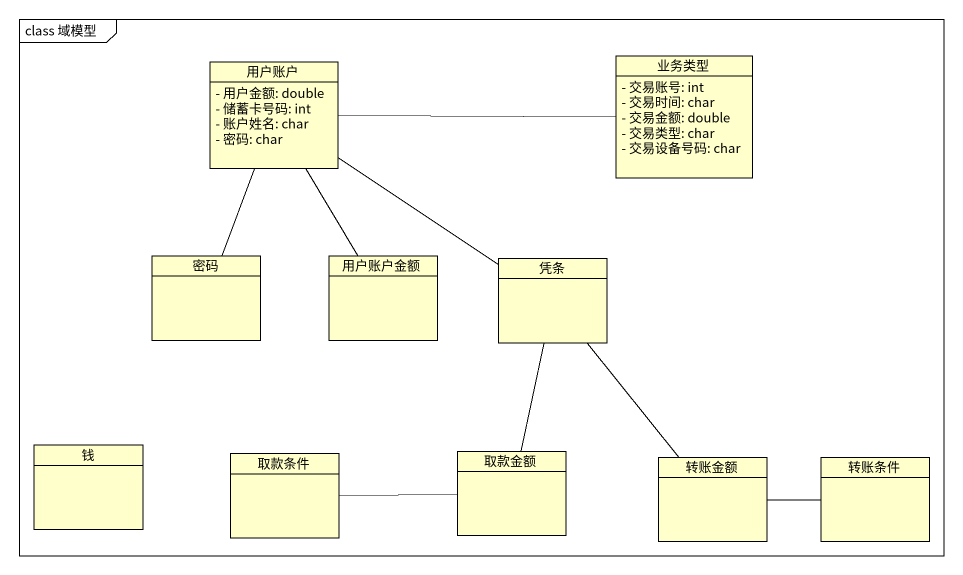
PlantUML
@startuml
mainframe class 域模型
hide circle
hide empty members
skinparam classAttributeIconSize 0
class 业务类型 {
  - 交易账号: int
  - 交易时间: char
  - 交易金额: double
  - 交易类型: char
  - 交易设备号码: char
}
class 用户账户 {
  - 用户金额: double
  - 储蓄卡号码: int
  - 账户姓名: char
  - 密码: char
}
class 密码
class 用户账户金额
class 凭条
class 钱
class 取款条件
class 取款金额
class 转账金额
class 转账条件
用户账户 -right- 业务类型
用户账户 -- 密码
用户账户 -- 用户账户金额
用户账户 -- 凭条
凭条 -- 取款金额
凭条 -- 转账金额
取款条件 -right- 取款金额
转账金额 -right- 转账条件
@enduml
